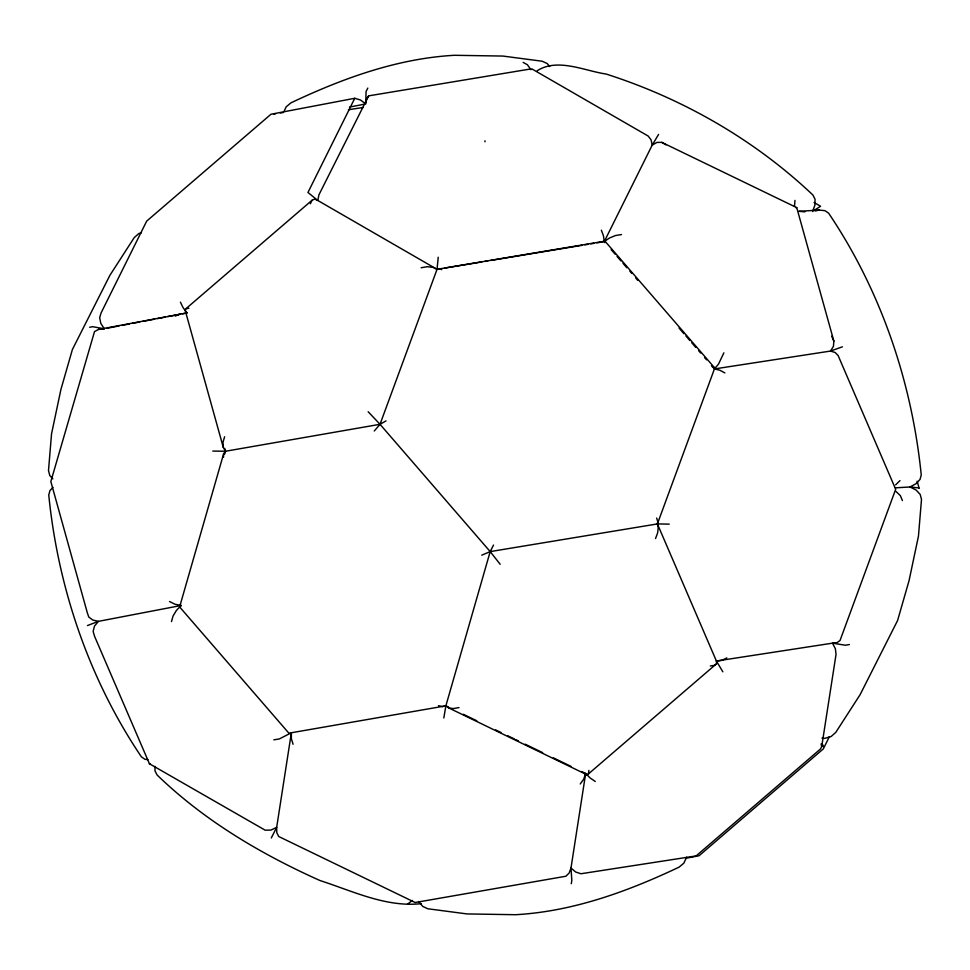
<?xml version="1.0" encoding="UTF-8"?>
<svg xmlns="http://www.w3.org/2000/svg" width="970" height="970" viewBox="0 0 970 970"><rect width="100%" height="100%" fill="white"/><g stroke="black" fill="none" stroke-linecap="round" stroke-linejoin="round"><path stroke-width="1.45" d="M448.552 707.13L445.873 705.833L291.364 732.762L291.364 738.74L293.085 744.269M155.054 766.373L154.957 770.786L157.079 774.957C203.955 820.377 260.688 853.976 319.979 880.53C352.692 891.066 386.218 907.593 421.416 903.64M223.536 457.27L223.646 453.73L225.525 451.244L380.022 424.302L386.036 420.871M374.274 430.983L380.022 424.302L437.046 269.333L438.222 257.22M596.792 242.876L604.249 241.639L652.204 145.112L656.896 142.432L661.819 142.36L796.746 207.629L833.861 341.125L833.436 346.399L830.478 351.067L714.429 368.939L711.483 365.52M794.491 206.307L794.976 200.402M604.807 242.658L604.953 241.142L437.046 269.333L432.778 267.271L427.115 266.714L421.125 267.756M588.899 770.398L588.39 773.854L587.25 774.933L448.795 707.954L445.873 705.833L442.514 706.609L438.513 705.651M223.646 453.73L179.62 606.929L287.787 731.926L289.06 733.356L291.364 732.762L276.68 827.325L276.777 832.66L278.754 836.528L415.16 902.512L565.898 876.237L569.099 873.085L570.99 868.029L585.674 773.466L581.648 771.514M571.281 883.731L571.827 880.42L570.99 868.029L575.659 872.006L580.945 873.752L696.108 855.928L820.402 749.046L821.711 746.633L836.043 654.374L835.364 648.663L832.454 643.171L716.406 661.031L657.393 523.921L657.745 521.508L656.654 518.053M365.945 102.699L366.551 98.952L368.649 95.86L530.59 68.979M443.823 717.994L445.873 705.833L490.189 551.603L493.524 545.067M171.484 621.588L173.024 616.083L176.467 610.348L181.196 605.474L174.952 604.225L169.556 601.533M224.688 454.154L225.525 451.244L224.713 448.358M224.616 436.755L222.979 442.284L223.294 447.425L225.525 451.244L212.806 451.074M726.821 657.915L721.838 660.352L716.406 661.031L716.709 663.601L587.25 774.933L585.674 773.466L583.697 779.165L580.23 783.978M723.875 352.837L718.515 364.089L714.429 368.939L657.393 523.921L658.266 527.813L657.599 533.015L655.526 538.568M812.569 211.521L814.909 205.106L815.043 199.214L812.921 195.031C754.43 139.631 682.698 98.503 606.068 74.023C584.449 70.895 557.701 57.606 537.174 70.749M437.046 269.333L317.796 200.475L314.68 199.092L312.025 200.269L185.864 308.775L185.209 310.436L223.294 447.425M283.919 111.647L286.174 106.821L290.903 102.868C342.289 78.522 397.13 58.503 454.36 55.29L502.933 56.066L542.242 61.243L547.274 63.596L549.675 66.53M686.639 857.14L683.826 863.179L679.097 867.131C627.711 891.478 572.87 911.497 515.64 914.71L467.055 913.934L427.758 908.757L422.726 906.404L418.725 901.506M271.309 837.959L276.68 827.325L271.03 830.065L265.174 830.187L149.416 763.742L94.587 636.356L93.132 631.421L94.49 626.087L98.406 621.358L181.196 605.474L179.62 606.929M310.339 203.785L312.025 200.269M364.696 103.159L360.5 100.007L354.753 98.285L307.963 192.472L317.796 200.475L318.924 194.837L368.649 95.86M829.35 736.727L823.324 748.876L699.03 855.758L685.669 858.329M367.812 88.1L366.066 91.483L365.751 103.948L349.491 107.064M658.569 134.418L652.204 145.112L651.076 139.838L648.13 136.018L531.778 68.846M52.95 487.389L49.955 490.59L48.755 495.003C58.091 587.953 89.07 679.255 141.414 756.867L145.051 759.328L147.901 759.619M895.625 484.891L899.99 480.599M716.709 663.601L714.551 665.347L710.343 665.953M813.697 210.672L820.584 206.258L814.072 202.5M407.715 903.943L412.408 900.463M601.351 230.205L603.449 235.722L604.249 241.639L604.953 241.142L714.393 367.582L714.429 368.939L719.873 370.225L724.881 372.929M604.249 241.639L609.415 238.026L615.538 235.516L621.515 234.57M291.364 732.762L279.348 738.934L273.843 739.843M180.42 302.155L183.015 307.563L187.064 312.91L98.552 329.424L94.514 331.607L50.84 481.556L87.397 613.064L88.791 617.041L92.72 620.012L98.406 621.358L87.47 625.553M175.279 316.099L180.784 313.637M481.763 555.179L490.189 551.603L657.393 523.921L669.239 524.139M842.421 346.824L830.478 351.067L835.134 352.486L838.104 355.505L895.674 489.28L840.032 640.491L837.098 642.613L832.454 643.171L845.331 645.22L849.417 644.541M141.414 232.764L138.855 233.515L134.224 237.601L109.865 275.383L72.398 349.515L60.94 389.37L51.543 433.857L48.5 470.571L49.797 475.53L52.853 478.853M815.236 210.951L819.238 210.09L824.949 210.672L828.586 213.133C880.93 290.733 911.909 382.047 921.245 474.997L920.045 479.41L916.044 483.678L910.042 486.976L895.359 487.837M89.676 327.29L92.574 326.684L104.287 328.794L100.795 323.349L99.655 317.663L101.098 312.898L146.676 221.124L270.969 114.242L354.753 98.285M273.892 114.072L275.832 113.684M107.233 328.236L119.067 325.956M122.026 325.399L129.41 323.98M132.369 323.41L139.765 321.991M142.711 321.422L154.545 319.154M157.504 318.584L164.888 317.166M167.846 316.596L179.668 314.328M182.627 313.759L187.064 312.91M459.004 707.566L453.463 708.573L448.795 707.954M185.864 308.775L188.883 308.242M438.537 269.078L441.532 268.581M444.515 268.096L481.835 261.912M484.818 261.415L487.813 260.918M490.796 260.433L581.854 245.349M584.849 244.852L587.832 244.355M590.815 243.87L593.798 243.373M280.306 112.993L283.288 112.532M348.424 109.755L363.301 107.464M795.946 207.725L796.746 207.629M98.552 329.424L104.287 328.794M819.238 210.09L798.819 211.302L804.894 211.848M149.416 763.742L150.083 763.742M821.954 738.121L824.755 738.376L831.144 736.485L835.776 732.398L860.135 694.617L897.602 620.485L909.06 580.63L918.457 536.143L921.5 499.429L920.203 494.47L916.129 490.044L910.042 486.976L918.723 487.922M712.295 366.842L714.393 367.582M438.876 268.642L441.677 269.66M463.345 714.284L476.791 720.783M495.609 729.889L500.981 732.495M507.71 735.745L514.427 738.995M515.773 739.649L518.453 740.947M525.182 744.196L542.654 752.647M553.409 757.861L570.893 766.312M523.145 62.383L527.438 64.772L530.917 69.694M661.819 142.36L666.063 144.894M595.277 781.48L590.245 778.073L585.674 773.466M895.783 491.257L900.366 495.646L902.403 500.568M500.18 564.285L490.189 551.603L380.022 424.302L368.151 411.729M611.136 249.593L615.077 254.14M617.041 256.419L620.982 260.966M622.946 263.234L626.875 267.781M629.833 271.188L631.797 273.467M635.726 278.014L637.702 280.281M679.012 328.018L683.935 333.704M685.899 335.972L689.84 340.518M691.804 342.798L695.732 347.345M698.691 350.752L700.655 353.019M704.596 357.566L706.56 359.846M716.406 661.031L722.832 671.798M822.245 743.869L823.566 746.524M831.678 336.238L833.861 341.125M917.147 481.217L919.16 488.443M821.081 743.941L821.711 746.633M485 140.808L485 141.814"/></g></svg>
